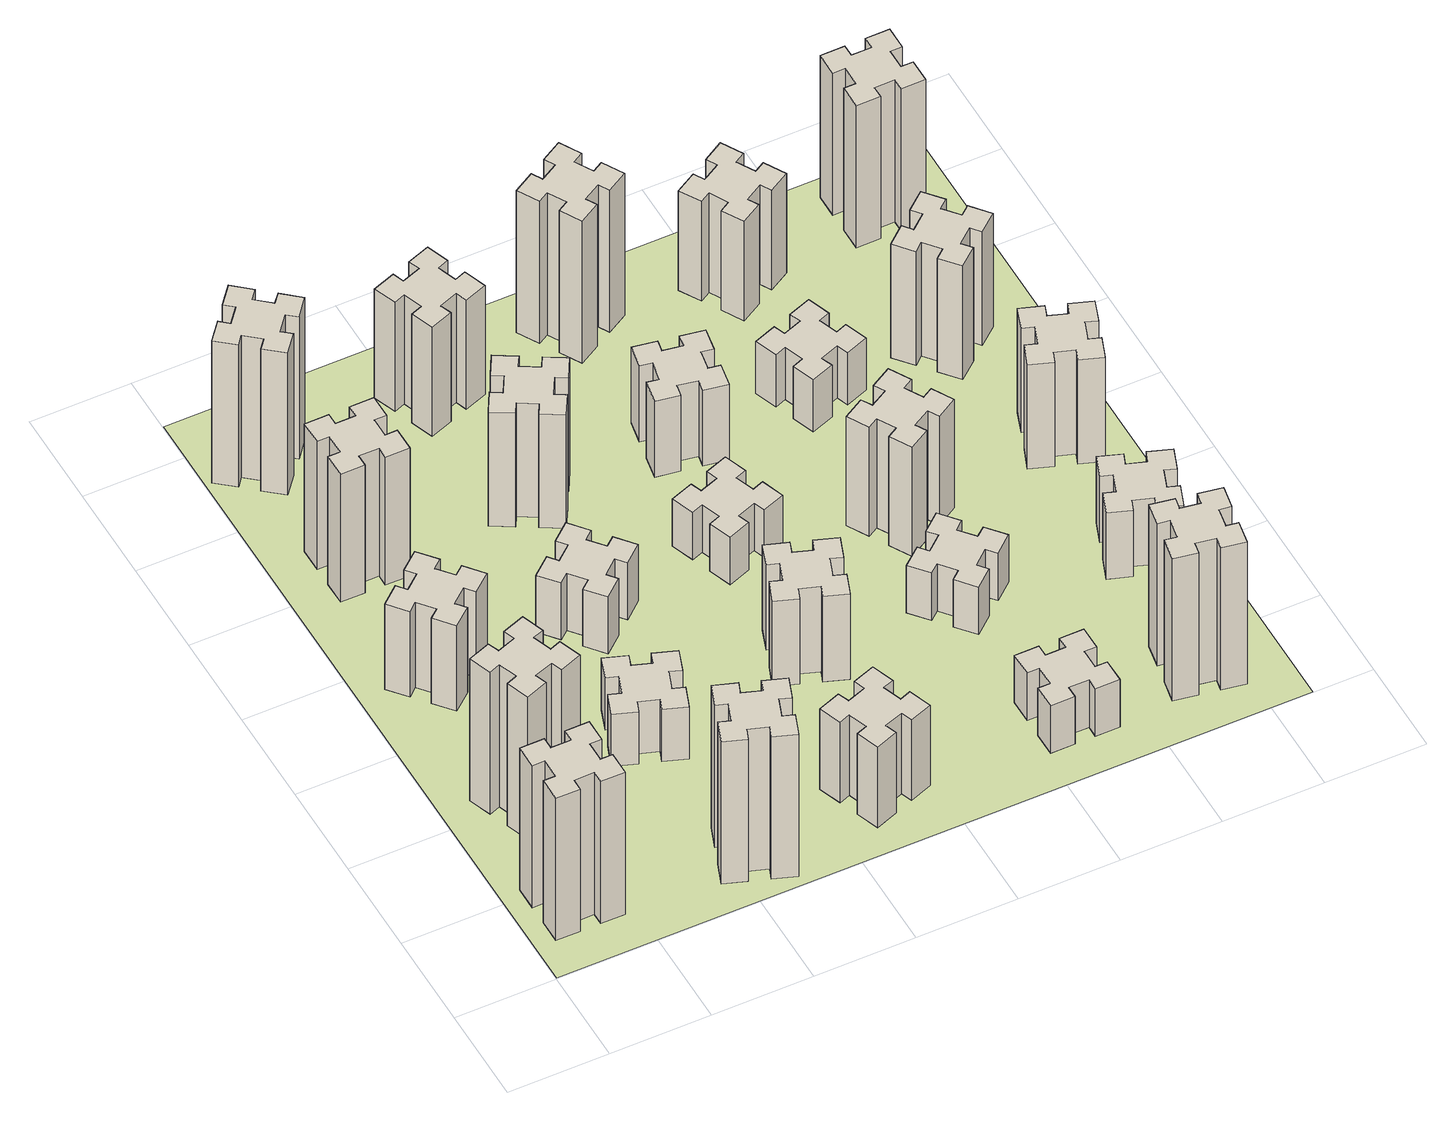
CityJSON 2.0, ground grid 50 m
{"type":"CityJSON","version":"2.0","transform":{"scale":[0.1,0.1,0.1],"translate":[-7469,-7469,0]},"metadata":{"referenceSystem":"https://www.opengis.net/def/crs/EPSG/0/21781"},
"CityObjects":{
"building1":{"type":"Building","attributes":{"class":"1000","function":"1000","usage":"1000","yearOfConstruction":2016,"roofType":"1000","measuredHeight":90,"storeysAboveGround":30,"storeysBelowGround":0},"geometry":[{"type":"Solid","lod":"1","boundaries":[[[[0,1,2,3,4,5,6,7,8,9,10,11,12,13,14,15,16,17,18,19]],[[17,16,20,21]],[[16,15,22,20]],[[15,14,23,22]],[[14,13,24,23]],[[13,12,25,24]],[[12,11,26,25]],[[11,10,27,26]],[[10,9,28,27]],[[9,8,29,28]],[[8,7,30,29]],[[7,6,31,30]],[[6,5,32,31]],[[5,4,33,32]],[[4,3,34,33]],[[3,2,35,34]],[[2,1,36,35]],[[1,0,37,36]],[[0,19,38,37]],[[19,18,39,38]],[[18,17,21,39]],[[24,25,26,27,28,29,30,31,32,33,34,35,36,37,38,39,21,20,22,23]]]]}]},
"building2":{"type":"Building","attributes":{"class":"1000","function":"1000","usage":"1000","yearOfConstruction":2016,"roofType":"1000","measuredHeight":90,"storeysAboveGround":30,"storeysBelowGround":0},"geometry":[{"type":"Solid","lod":"1","boundaries":[[[[40,41,42,43,44,45,46,47,48,49,50,51,52,53,54,55,56,57,58,59]],[[57,56,60,61]],[[56,55,62,60]],[[55,54,63,62]],[[54,53,64,63]],[[53,52,65,64]],[[52,51,66,65]],[[51,50,67,66]],[[50,49,68,67]],[[49,48,69,68]],[[48,47,70,69]],[[47,46,71,70]],[[46,45,72,71]],[[45,44,73,72]],[[44,43,74,73]],[[43,42,75,74]],[[42,41,76,75]],[[41,40,77,76]],[[40,59,78,77]],[[59,58,79,78]],[[58,57,61,79]],[[64,65,66,67,68,69,70,71,72,73,74,75,76,77,78,79,61,60,62,63]]]]}]},
"building3":{"type":"Building","attributes":{"class":"1000","function":"1000","usage":"1000","yearOfConstruction":2016,"roofType":"1000","measuredHeight":54,"storeysAboveGround":30,"storeysBelowGround":0},"geometry":[{"type":"Solid","lod":"1","boundaries":[[[[80,81,82,83,84,85,86,87,88,89,90,91,92,93,94,95,96,97,98,99]],[[97,96,100,101]],[[96,95,102,100]],[[95,94,103,102]],[[94,93,104,103]],[[93,92,105,104]],[[92,91,106,105]],[[91,90,107,106]],[[90,89,108,107]],[[89,88,109,108]],[[88,87,110,109]],[[87,86,111,110]],[[86,85,112,111]],[[85,84,113,112]],[[84,83,114,113]],[[83,82,115,114]],[[82,81,116,115]],[[81,80,117,116]],[[80,99,118,117]],[[99,98,119,118]],[[98,97,101,119]],[[104,105,106,107,108,109,110,111,112,113,114,115,116,117,118,119,101,100,102,103]]]]}]},
"building4":{"type":"Building","attributes":{"class":"1000","function":"1000","usage":"1000","yearOfConstruction":2016,"roofType":"1000","measuredHeight":81,"storeysAboveGround":30,"storeysBelowGround":0},"geometry":[{"type":"Solid","lod":"1","boundaries":[[[[120,121,122,123,124,125,126,127,128,129,130,131,132,133,134,135,136,137,138,139]],[[137,136,140,141]],[[136,135,142,140]],[[135,134,143,142]],[[134,133,144,143]],[[133,132,145,144]],[[132,131,146,145]],[[131,130,147,146]],[[130,129,148,147]],[[129,128,149,148]],[[128,127,150,149]],[[127,126,151,150]],[[126,125,152,151]],[[125,124,153,152]],[[124,123,154,153]],[[123,122,155,154]],[[122,121,156,155]],[[121,120,157,156]],[[120,139,158,157]],[[139,138,159,158]],[[138,137,141,159]],[[144,145,146,147,148,149,150,151,152,153,154,155,156,157,158,159,141,140,142,143]]]]}]},
"building5":{"type":"Building","attributes":{"class":"1000","function":"1000","usage":"1000","yearOfConstruction":2016,"roofType":"1000","measuredHeight":90,"storeysAboveGround":30,"storeysBelowGround":0},"geometry":[{"type":"Solid","lod":"1","boundaries":[[[[160,161,162,163,164,165,166,167,168,169,170,171,172,173,174,175,176,177,178,179]],[[177,176,180,181]],[[176,175,182,180]],[[175,174,183,182]],[[174,173,184,183]],[[173,172,185,184]],[[172,171,186,185]],[[171,170,187,186]],[[170,169,188,187]],[[169,168,189,188]],[[168,167,190,189]],[[167,166,191,190]],[[166,165,192,191]],[[165,164,193,192]],[[164,163,194,193]],[[163,162,195,194]],[[162,161,196,195]],[[161,160,197,196]],[[160,179,198,197]],[[179,178,199,198]],[[178,177,181,199]],[[184,185,186,187,188,189,190,191,192,193,194,195,196,197,198,199,181,180,182,183]]]]}]},
"building6":{"type":"Building","attributes":{"class":"1000","function":"1000","usage":"1000","yearOfConstruction":2016,"roofType":"1000","measuredHeight":90,"storeysAboveGround":30,"storeysBelowGround":0},"geometry":[{"type":"Solid","lod":"1","boundaries":[[[[200,201,202,203,204,205,206,207,208,209,210,211,212,213,214,215,216,217,218,219]],[[217,216,220,221]],[[216,215,222,220]],[[215,214,223,222]],[[214,213,224,223]],[[213,212,225,224]],[[212,211,226,225]],[[211,210,227,226]],[[210,209,228,227]],[[209,208,229,228]],[[208,207,230,229]],[[207,206,231,230]],[[206,205,232,231]],[[205,204,233,232]],[[204,203,234,233]],[[203,202,235,234]],[[202,201,236,235]],[[201,200,237,236]],[[200,219,238,237]],[[219,218,239,238]],[[218,217,221,239]],[[224,225,226,227,228,229,230,231,232,233,234,235,236,237,238,239,221,220,222,223]]]]}]},
"building7":{"type":"Building","attributes":{"class":"1000","function":"1000","usage":"1000","yearOfConstruction":2016,"roofType":"1000","measuredHeight":33,"storeysAboveGround":30,"storeysBelowGround":0},"geometry":[{"type":"Solid","lod":"1","boundaries":[[[[240,241,242,243,244,245,246,247,248,249,250,251,252,253,254,255,256,257,258,259]],[[257,256,260,261]],[[256,255,262,260]],[[255,254,263,262]],[[254,253,264,263]],[[253,252,265,264]],[[252,251,266,265]],[[251,250,267,266]],[[250,249,268,267]],[[249,248,269,268]],[[248,247,270,269]],[[247,246,271,270]],[[246,245,272,271]],[[245,244,273,272]],[[244,243,274,273]],[[243,242,275,274]],[[242,241,276,275]],[[241,240,277,276]],[[240,259,278,277]],[[259,258,279,278]],[[258,257,261,279]],[[264,265,266,267,268,269,270,271,272,273,274,275,276,277,278,279,261,260,262,263]]]]}]},
"building8":{"type":"Building","attributes":{"class":"1000","function":"1000","usage":"1000","yearOfConstruction":2016,"roofType":"1000","measuredHeight":36,"storeysAboveGround":30,"storeysBelowGround":0},"geometry":[{"type":"Solid","lod":"1","boundaries":[[[[280,281,282,283,284,285,286,287,288,289,290,291,292,293,294,295,296,297,298,299]],[[297,296,300,301]],[[296,295,302,300]],[[295,294,303,302]],[[294,293,304,303]],[[293,292,305,304]],[[292,291,306,305]],[[291,290,307,306]],[[290,289,308,307]],[[289,288,309,308]],[[288,287,310,309]],[[287,286,311,310]],[[286,285,312,311]],[[285,284,313,312]],[[284,283,314,313]],[[283,282,315,314]],[[282,281,316,315]],[[281,280,317,316]],[[280,299,318,317]],[[299,298,319,318]],[[298,297,301,319]],[[304,305,306,307,308,309,310,311,312,313,314,315,316,317,318,319,301,300,302,303]]]]}]},
"building9":{"type":"Building","attributes":{"class":"1000","function":"1000","usage":"1000","yearOfConstruction":2016,"roofType":"1000","measuredHeight":51,"storeysAboveGround":30,"storeysBelowGround":0},"geometry":[{"type":"Solid","lod":"1","boundaries":[[[[320,321,322,323,324,325,326,327,328,329,330,331,332,333,334,335,336,337,338,339]],[[337,336,340,341]],[[336,335,342,340]],[[335,334,343,342]],[[334,333,344,343]],[[333,332,345,344]],[[332,331,346,345]],[[331,330,347,346]],[[330,329,348,347]],[[329,328,349,348]],[[328,327,350,349]],[[327,326,351,350]],[[326,325,352,351]],[[325,324,353,352]],[[324,323,354,353]],[[323,322,355,354]],[[322,321,356,355]],[[321,320,357,356]],[[320,339,358,357]],[[339,338,359,358]],[[338,337,341,359]],[[344,345,346,347,348,349,350,351,352,353,354,355,356,357,358,359,341,340,342,343]]]]}]},
"building10":{"type":"Building","attributes":{"class":"1000","function":"1000","usage":"1000","yearOfConstruction":2016,"roofType":"1000","measuredHeight":72,"storeysAboveGround":30,"storeysBelowGround":0},"geometry":[{"type":"Solid","lod":"1","boundaries":[[[[360,361,362,363,364,365,366,367,368,369,370,371,372,373,374,375,376,377,378,379]],[[377,376,380,381]],[[376,375,382,380]],[[375,374,383,382]],[[374,373,384,383]],[[373,372,385,384]],[[372,371,386,385]],[[371,370,387,386]],[[370,369,388,387]],[[369,368,389,388]],[[368,367,390,389]],[[367,366,391,390]],[[366,365,392,391]],[[365,364,393,392]],[[364,363,394,393]],[[363,362,395,394]],[[362,361,396,395]],[[361,360,397,396]],[[360,379,398,397]],[[379,378,399,398]],[[378,377,381,399]],[[384,385,386,387,388,389,390,391,392,393,394,395,396,397,398,399,381,380,382,383]]]]}]},
"building11":{"type":"Building","attributes":{"class":"1000","function":"1000","usage":"1000","yearOfConstruction":2016,"roofType":"1000","measuredHeight":69,"storeysAboveGround":30,"storeysBelowGround":0},"geometry":[{"type":"Solid","lod":"1","boundaries":[[[[400,401,402,403,404,405,406,407,408,409,410,411,412,413,414,415,416,417,418,419]],[[417,416,420,421]],[[416,415,422,420]],[[415,414,423,422]],[[414,413,424,423]],[[413,412,425,424]],[[412,411,426,425]],[[411,410,427,426]],[[410,409,428,427]],[[409,408,429,428]],[[408,407,430,429]],[[407,406,431,430]],[[406,405,432,431]],[[405,404,433,432]],[[404,403,434,433]],[[403,402,435,434]],[[402,401,436,435]],[[401,400,437,436]],[[400,419,438,437]],[[419,418,439,438]],[[418,417,421,439]],[[424,425,426,427,428,429,430,431,432,433,434,435,436,437,438,439,421,420,422,423]]]]}]},
"building12":{"type":"Building","attributes":{"class":"1000","function":"1000","usage":"1000","yearOfConstruction":2016,"roofType":"1000","measuredHeight":54,"storeysAboveGround":30,"storeysBelowGround":0},"geometry":[{"type":"Solid","lod":"1","boundaries":[[[[440,441,442,443,444,445,446,447,448,449,450,451,452,453,454,455,456,457,458,459]],[[457,456,460,461]],[[456,455,462,460]],[[455,454,463,462]],[[454,453,464,463]],[[453,452,465,464]],[[452,451,466,465]],[[451,450,467,466]],[[450,449,468,467]],[[449,448,469,468]],[[448,447,470,469]],[[447,446,471,470]],[[446,445,472,471]],[[445,444,473,472]],[[444,443,474,473]],[[443,442,475,474]],[[442,441,476,475]],[[441,440,477,476]],[[440,459,478,477]],[[459,458,479,478]],[[458,457,461,479]],[[464,465,466,467,468,469,470,471,472,473,474,475,476,477,478,479,461,460,462,463]]]]}]},
"building13":{"type":"Building","attributes":{"class":"1000","function":"1000","usage":"1000","yearOfConstruction":2016,"roofType":"1000","measuredHeight":30,"storeysAboveGround":30,"storeysBelowGround":0},"geometry":[{"type":"Solid","lod":"1","boundaries":[[[[480,481,482,483,484,485,486,487,488,489,490,491,492,493,494,495,496,497,498,499]],[[497,496,500,501]],[[496,495,502,500]],[[495,494,503,502]],[[494,493,504,503]],[[493,492,505,504]],[[492,491,506,505]],[[491,490,507,506]],[[490,489,508,507]],[[489,488,509,508]],[[488,487,510,509]],[[487,486,511,510]],[[486,485,512,511]],[[485,484,513,512]],[[484,483,514,513]],[[483,482,515,514]],[[482,481,516,515]],[[481,480,517,516]],[[480,499,518,517]],[[499,498,519,518]],[[498,497,501,519]],[[504,505,506,507,508,509,510,511,512,513,514,515,516,517,518,519,501,500,502,503]]]]}]},
"building14":{"type":"Building","attributes":{"class":"1000","function":"1000","usage":"1000","yearOfConstruction":2016,"roofType":"1000","measuredHeight":48,"storeysAboveGround":30,"storeysBelowGround":0},"geometry":[{"type":"Solid","lod":"1","boundaries":[[[[520,521,522,523,524,525,526,527,528,529,530,531,532,533,534,535,536,537,538,539]],[[537,536,540,541]],[[536,535,542,540]],[[535,534,543,542]],[[534,533,544,543]],[[533,532,545,544]],[[532,531,546,545]],[[531,530,547,546]],[[530,529,548,547]],[[529,528,549,548]],[[528,527,550,549]],[[527,526,551,550]],[[526,525,552,551]],[[525,524,553,552]],[[524,523,554,553]],[[523,522,555,554]],[[522,521,556,555]],[[521,520,557,556]],[[520,539,558,557]],[[539,538,559,558]],[[538,537,541,559]],[[544,545,546,547,548,549,550,551,552,553,554,555,556,557,558,559,541,540,542,543]]]]}]},
"building15":{"type":"Building","attributes":{"class":"1000","function":"1000","usage":"1000","yearOfConstruction":2016,"roofType":"1000","measuredHeight":30,"storeysAboveGround":30,"storeysBelowGround":0},"geometry":[{"type":"Solid","lod":"1","boundaries":[[[[560,561,562,563,564,565,566,567,568,569,570,571,572,573,574,575,576,577,578,579]],[[577,576,580,581]],[[576,575,582,580]],[[575,574,583,582]],[[574,573,584,583]],[[573,572,585,584]],[[572,571,586,585]],[[571,570,587,586]],[[570,569,588,587]],[[569,568,589,588]],[[568,567,590,589]],[[567,566,591,590]],[[566,565,592,591]],[[565,564,593,592]],[[564,563,594,593]],[[563,562,595,594]],[[562,561,596,595]],[[561,560,597,596]],[[560,579,598,597]],[[579,578,599,598]],[[578,577,581,599]],[[584,585,586,587,588,589,590,591,592,593,594,595,596,597,598,599,581,580,582,583]]]]}]},
"building16":{"type":"Building","attributes":{"class":"1000","function":"1000","usage":"1000","yearOfConstruction":2016,"roofType":"1000","measuredHeight":90,"storeysAboveGround":30,"storeysBelowGround":0},"geometry":[{"type":"Solid","lod":"1","boundaries":[[[[600,601,602,603,604,605,606,607,608,609,610,611,612,613,614,615,616,617,618,619]],[[617,616,620,621]],[[616,615,622,620]],[[615,614,623,622]],[[614,613,624,623]],[[613,612,625,624]],[[612,611,626,625]],[[611,610,627,626]],[[610,609,628,627]],[[609,608,629,628]],[[608,607,630,629]],[[607,606,631,630]],[[606,605,632,631]],[[605,604,633,632]],[[604,603,634,633]],[[603,602,635,634]],[[602,601,636,635]],[[601,600,637,636]],[[600,619,638,637]],[[619,618,639,638]],[[618,617,621,639]],[[624,625,626,627,628,629,630,631,632,633,634,635,636,637,638,639,621,620,622,623]]]]}]},
"building17":{"type":"Building","attributes":{"class":"1000","function":"1000","usage":"1000","yearOfConstruction":2016,"roofType":"1000","measuredHeight":30,"storeysAboveGround":30,"storeysBelowGround":0},"geometry":[{"type":"Solid","lod":"1","boundaries":[[[[640,641,642,643,644,645,646,647,648,649,650,651,652,653,654,655,656,657,658,659]],[[657,656,660,661]],[[656,655,662,660]],[[655,654,663,662]],[[654,653,664,663]],[[653,652,665,664]],[[652,651,666,665]],[[651,650,667,666]],[[650,649,668,667]],[[649,648,669,668]],[[648,647,670,669]],[[647,646,671,670]],[[646,645,672,671]],[[645,644,673,672]],[[644,643,674,673]],[[643,642,675,674]],[[642,641,676,675]],[[641,640,677,676]],[[640,659,678,677]],[[659,658,679,678]],[[658,657,661,679]],[[664,665,666,667,668,669,670,671,672,673,674,675,676,677,678,679,661,660,662,663]]]]}]},
"building18":{"type":"Building","attributes":{"class":"1000","function":"1000","usage":"1000","yearOfConstruction":2016,"roofType":"1000","measuredHeight":69,"storeysAboveGround":30,"storeysBelowGround":0},"geometry":[{"type":"Solid","lod":"1","boundaries":[[[[680,681,682,683,684,685,686,687,688,689,690,691,692,693,694,695,696,697,698,699]],[[697,696,700,701]],[[696,695,702,700]],[[695,694,703,702]],[[694,693,704,703]],[[693,692,705,704]],[[692,691,706,705]],[[691,690,707,706]],[[690,689,708,707]],[[689,688,709,708]],[[688,687,710,709]],[[687,686,711,710]],[[686,685,712,711]],[[685,684,713,712]],[[684,683,714,713]],[[683,682,715,714]],[[682,681,716,715]],[[681,680,717,716]],[[680,699,718,717]],[[699,698,719,718]],[[698,697,701,719]],[[704,705,706,707,708,709,710,711,712,713,714,715,716,717,718,719,701,700,702,703]]]]}]},
"building19":{"type":"Building","attributes":{"class":"1000","function":"1000","usage":"1000","yearOfConstruction":2016,"roofType":"1000","measuredHeight":33,"storeysAboveGround":30,"storeysBelowGround":0},"geometry":[{"type":"Solid","lod":"1","boundaries":[[[[720,721,722,723,724,725,726,727,728,729,730,731,732,733,734,735,736,737,738,739]],[[737,736,740,741]],[[736,735,742,740]],[[735,734,743,742]],[[734,733,744,743]],[[733,732,745,744]],[[732,731,746,745]],[[731,730,747,746]],[[730,729,748,747]],[[729,728,749,748]],[[728,727,750,749]],[[727,726,751,750]],[[726,725,752,751]],[[725,724,753,752]],[[724,723,754,753]],[[723,722,755,754]],[[722,721,756,755]],[[721,720,757,756]],[[720,739,758,757]],[[739,738,759,758]],[[738,737,741,759]],[[744,745,746,747,748,749,750,751,752,753,754,755,756,757,758,759,741,740,742,743]]]]}]},
"building20":{"type":"Building","attributes":{"class":"1000","function":"1000","usage":"1000","yearOfConstruction":2016,"roofType":"1000","measuredHeight":90,"storeysAboveGround":30,"storeysBelowGround":0},"geometry":[{"type":"Solid","lod":"1","boundaries":[[[[760,761,762,763,764,765,766,767,768,769,770,771,772,773,774,775,776,777,778,779]],[[777,776,780,781]],[[776,775,782,780]],[[775,774,783,782]],[[774,773,784,783]],[[773,772,785,784]],[[772,771,786,785]],[[771,770,787,786]],[[770,769,788,787]],[[769,768,789,788]],[[768,767,790,789]],[[767,766,791,790]],[[766,765,792,791]],[[765,764,793,792]],[[764,763,794,793]],[[763,762,795,794]],[[762,761,796,795]],[[761,760,797,796]],[[760,779,798,797]],[[779,778,799,798]],[[778,777,781,799]],[[784,785,786,787,788,789,790,791,792,793,794,795,796,797,798,799,781,780,782,783]]]]}]},
"building21":{"type":"Building","attributes":{"class":"1000","function":"1000","usage":"1000","yearOfConstruction":2016,"roofType":"1000","measuredHeight":63,"storeysAboveGround":30,"storeysBelowGround":0},"geometry":[{"type":"Solid","lod":"1","boundaries":[[[[800,801,802,803,804,805,806,807,808,809,810,811,812,813,814,815,816,817,818,819]],[[817,816,820,821]],[[816,815,822,820]],[[815,814,823,822]],[[814,813,824,823]],[[813,812,825,824]],[[812,811,826,825]],[[811,810,827,826]],[[810,809,828,827]],[[809,808,829,828]],[[808,807,830,829]],[[807,806,831,830]],[[806,805,832,831]],[[805,804,833,832]],[[804,803,834,833]],[[803,802,835,834]],[[802,801,836,835]],[[801,800,837,836]],[[800,819,838,837]],[[819,818,839,838]],[[818,817,821,839]],[[824,825,826,827,828,829,830,831,832,833,834,835,836,837,838,839,821,820,822,823]]]]}]},
"building22":{"type":"Building","attributes":{"class":"1000","function":"1000","usage":"1000","yearOfConstruction":2016,"roofType":"1000","measuredHeight":42,"storeysAboveGround":30,"storeysBelowGround":0},"geometry":[{"type":"Solid","lod":"1","boundaries":[[[[840,841,842,843,844,845,846,847,848,849,850,851,852,853,854,855,856,857,858,859]],[[857,856,860,861]],[[856,855,862,860]],[[855,854,863,862]],[[854,853,864,863]],[[853,852,865,864]],[[852,851,866,865]],[[851,850,867,866]],[[850,849,868,867]],[[849,848,869,868]],[[848,847,870,869]],[[847,846,871,870]],[[846,845,872,871]],[[845,844,873,872]],[[844,843,874,873]],[[843,842,875,874]],[[842,841,876,875]],[[841,840,877,876]],[[840,859,878,877]],[[859,858,879,878]],[[858,857,861,879]],[[864,865,866,867,868,869,870,871,872,873,874,875,876,877,878,879,861,860,862,863]]]]}]},
"building23":{"type":"Building","attributes":{"class":"1000","function":"1000","usage":"1000","yearOfConstruction":2016,"roofType":"1000","measuredHeight":66,"storeysAboveGround":30,"storeysBelowGround":0},"geometry":[{"type":"Solid","lod":"1","boundaries":[[[[880,881,882,883,884,885,886,887,888,889,890,891,892,893,894,895,896,897,898,899]],[[897,896,900,901]],[[896,895,902,900]],[[895,894,903,902]],[[894,893,904,903]],[[893,892,905,904]],[[892,891,906,905]],[[891,890,907,906]],[[890,889,908,907]],[[889,888,909,908]],[[888,887,910,909]],[[887,886,911,910]],[[886,885,912,911]],[[885,884,913,912]],[[884,883,914,913]],[[883,882,915,914]],[[882,881,916,915]],[[881,880,917,916]],[[880,899,918,917]],[[899,898,919,918]],[[898,897,901,919]],[[904,905,906,907,908,909,910,911,912,913,914,915,916,917,918,919,901,900,902,903]]]]}]},
"building24":{"type":"Building","attributes":{"class":"1000","function":"1000","usage":"1000","yearOfConstruction":2016,"roofType":"1000","measuredHeight":72,"storeysAboveGround":30,"storeysBelowGround":0},"geometry":[{"type":"Solid","lod":"1","boundaries":[[[[920,921,922,923,924,925,926,927,928,929,930,931,932,933,934,935,936,937,938,939]],[[937,936,940,941]],[[936,935,942,940]],[[935,934,943,942]],[[934,933,944,943]],[[933,932,945,944]],[[932,931,946,945]],[[931,930,947,946]],[[930,929,948,947]],[[929,928,949,948]],[[928,927,950,949]],[[927,926,951,950]],[[926,925,952,951]],[[925,924,953,952]],[[924,923,954,953]],[[923,922,955,954]],[[922,921,956,955]],[[921,920,957,956]],[[920,939,958,957]],[[939,938,959,958]],[[938,937,941,959]],[[944,945,946,947,948,949,950,951,952,953,954,955,956,957,958,959,941,940,942,943]]]]}]},
"building25":{"type":"Building","attributes":{"class":"1000","function":"1000","usage":"1000","yearOfConstruction":2016,"roofType":"1000","measuredHeight":90,"storeysAboveGround":30,"storeysBelowGround":0},"geometry":[{"type":"Solid","lod":"1","boundaries":[[[[960,961,962,963,964,965,966,967,968,969,970,971,972,973,974,975,976,977,978,979]],[[977,976,980,981]],[[976,975,982,980]],[[975,974,983,982]],[[974,973,984,983]],[[973,972,985,984]],[[972,971,986,985]],[[971,970,987,986]],[[970,969,988,987]],[[969,968,989,988]],[[968,967,990,989]],[[967,966,991,990]],[[966,965,992,991]],[[965,964,993,992]],[[964,963,994,993]],[[963,962,995,994]],[[962,961,996,995]],[[961,960,997,996]],[[960,979,998,997]],[[979,978,999,998]],[[978,977,981,999]],[[984,985,986,987,988,989,990,991,992,993,994,995,996,997,998,999,981,980,982,983]]]]}]},
"landuse1":{"type":"LandUse","attributes":{"name":"plot1","function":"1010"},"geometry":[{"type":"MultiSurface","lod":"1","boundaries":[[[1000,1001,1002,1003]]]}]}
},
"vertices":[
[165,425,0],[165,325,0],[105,325,0],[105,205,0],[225,205,0],[225,265,0],[325,265,0],[325,205,0],[445,205,0],[445,325,0],[385,325,0],[385,425,0],[445,425,0],[445,545,0],[325,545,0],[325,485,0],[225,485,0],[225,545,0],[105,545,0],[105,425,0],[225,485,900],[225,545,900],[325,485,900],[325,545,900],[445,545,900],[445,425,900],[385,425,900],[385,325,900],[445,325,900],[445,205,900],[325,205,900],[325,265,900],[225,265,900],[225,205,900],[105,205,900],[105,325,900],[165,325,900],[165,425,900],[105,425,900],[105,545,900],
[255,1025,0],[289,931,0],[233,910,0],[274,797,0],[387,839,0],[366,895,0],[460,929,0],[480,873,0],[593,914,0],[552,1027,0],[496,1006,0],[462,1100,0],[518,1120,0],[477,1233,0],[364,1192,0],[385,1136,0],[291,1102,0],[270,1158,0],[157,1117,0],[199,1004,0],[291,1102,900],[270,1158,900],[385,1136,900],[364,1192,900],[477,1233,900],[518,1120,900],[462,1100,900],[496,1006,900],[552,1027,900],[593,914,900],[480,873,900],[460,929,900],[366,895,900],[387,839,900],[274,797,900],[233,910,900],[289,931,900],[255,1025,900],[199,1004,900],[157,1117,900],
[492,1888,0],[427,1964,0],[473,2003,0],[396,2095,0],[304,2018,0],[343,1972,0],[266,1907,0],[228,1953,0],[136,1876,0],[213,1784,0],[259,1823,0],[323,1746,0],[277,1708,0],[354,1616,0],[446,1693,0],[408,1739,0],[484,1803,0],[523,1757,0],[615,1834,0],[538,1926,0],[484,1803,540],[523,1757,540],[408,1739,540],[446,1693,540],[354,1616,540],[277,1708,540],[323,1746,540],[259,1823,540],[213,1784,540],[136,1876,540],[228,1953,540],[266,1907,540],[343,1972,540],[304,2018,540],[396,2095,540],[473,2003,540],[427,1964,540],[492,1888,540],[538,1926,540],[615,1834,540],
[485,2545,0],[485,2645,0],[545,2645,0],[545,2765,0],[425,2765,0],[425,2705,0],[325,2705,0],[325,2765,0],[205,2765,0],[205,2645,0],[265,2645,0],[265,2545,0],[205,2545,0],[205,2425,0],[325,2425,0],[325,2485,0],[425,2485,0],[425,2425,0],[545,2425,0],[545,2545,0],[425,2485,810],[425,2425,810],[325,2485,810],[325,2425,810],[205,2425,810],[205,2545,810],[265,2545,810],[265,2645,810],[205,2645,810],[205,2765,810],[325,2765,810],[325,2705,810],[425,2705,810],[425,2765,810],[545,2765,810],[545,2645,810],[485,2645,810],[485,2545,810],[545,2545,810],[545,2425,810],
[1029,360,0],[995,266,0],[939,287,0],[897,174,0],[1010,133,0],[1031,189,0],[1125,155,0],[1104,99,0],[1217,57,0],[1258,170,0],[1202,191,0],[1236,285,0],[1292,264,0],[1333,377,0],[1220,418,0],[1200,362,0],[1106,396,0],[1127,452,0],[1014,493,0],[973,380,0],[1106,396,900],[1127,452,900],[1200,362,900],[1220,418,900],[1333,377,900],[1292,264,900],[1236,285,900],[1202,191,900],[1258,170,900],[1217,57,900],[1104,99,900],[1125,155,900],[1031,189,900],[1010,133,900],[897,174,900],[939,287,900],[995,266,900],[1029,360,900],[973,380,900],[1014,493,900],
[384,3387,0],[308,3452,0],[346,3498,0],[254,3575,0],[177,3483,0],[223,3444,0],[159,3368,0],[113,3406,0],[36,3314,0],[128,3237,0],[166,3283,0],[243,3219,0],[204,3173,0],[296,3096,0],[373,3188,0],[327,3226,0],[392,3303,0],[438,3264,0],[515,3356,0],[423,3433,0],[392,3303,900],[438,3264,900],[327,3226,900],[373,3188,900],[296,3096,900],[204,3173,900],[243,3219,900],[166,3283,900],[128,3237,900],[36,3314,900],[113,3406,900],[159,3368,900],[223,3444,900],[177,3483,900],[254,3575,900],[346,3498,900],[308,3452,900],[384,3387,900],[423,3433,900],[515,3356,900],
[1100,1202,0],[1006,1236,0],[1027,1292,0],[914,1333,0],[873,1220,0],[929,1200,0],[895,1106,0],[839,1127,0],[797,1014,0],[910,973,0],[931,1029,0],[1025,995,0],[1004,939,0],[1117,897,0],[1158,1010,0],[1102,1031,0],[1136,1125,0],[1192,1104,0],[1233,1217,0],[1120,1258,0],[1136,1125,330],[1192,1104,330],[1102,1031,330],[1158,1010,330],[1117,897,330],[1004,939,330],[1025,995,330],[931,1029,330],[910,973,330],[797,1014,330],[839,1127,330],[895,1106,330],[929,1200,330],[873,1220,330],[914,1333,330],[1027,1292,330],[1006,1236,330],[1100,1202,330],[1120,1258,330],[1233,1217,330],
[1083,1972,0],[1006,1907,0],[968,1953,0],[876,1876,0],[953,1784,0],[999,1823,0],[1063,1746,0],[1017,1708,0],[1094,1616,0],[1186,1693,0],[1148,1739,0],[1224,1803,0],[1263,1757,0],[1355,1834,0],[1278,1926,0],[1232,1888,0],[1167,1964,0],[1213,2003,0],[1136,2095,0],[1044,2018,0],[1167,1964,360],[1213,2003,360],[1232,1888,360],[1278,1926,360],[1355,1834,360],[1263,1757,360],[1224,1803,360],[1148,1739,360],[1186,1693,360],[1094,1616,360],[1017,1708,360],[1063,1746,360],[999,1823,360],[953,1784,360],[876,1876,360],[968,1953,360],[1006,1907,360],[1083,1972,360],[1044,2018,360],[1136,2095,360],
[1765,496,0],[1671,462,0],[1650,518,0],[1537,477,0],[1579,364,0],[1635,385,0],[1669,291,0],[1613,270,0],[1654,157,0],[1767,199,0],[1746,255,0],[1840,289,0],[1860,233,0],[1973,274,0],[1932,387,0],[1876,366,0],[1842,460,0],[1898,480,0],[1857,593,0],[1744,552,0],[1842,460,510],[1898,480,510],[1876,366,510],[1932,387,510],[1973,274,510],[1860,233,510],[1840,289,510],[1746,255,510],[1767,199,510],[1654,157,510],[1613,270,510],[1669,291,510],[1635,385,510],[1579,364,510],[1537,477,510],[1650,518,510],[1671,462,510],[1765,496,510],[1744,552,510],[1857,593,510],
[1314,2666,0],[1227,2716,0],[1257,2768,0],[1153,2828,0],[1093,2724,0],[1145,2694,0],[1095,2607,0],[1043,2637,0],[983,2533,0],[1087,2473,0],[1117,2525,0],[1204,2475,0],[1174,2423,0],[1278,2363,0],[1338,2467,0],[1286,2497,0],[1336,2584,0],[1388,2554,0],[1448,2658,0],[1344,2718,0],[1336,2584,720],[1388,2554,720],[1286,2497,720],[1338,2467,720],[1278,2363,720],[1174,2423,720],[1204,2475,720],[1117,2525,720],[1087,2473,720],[983,2533,720],[1043,2637,720],[1095,2607,720],[1145,2694,720],[1093,2724,720],[1153,2828,720],[1257,2768,720],[1227,2716,720],[1314,2666,720],[1344,2718,720],[1448,2658,720],
[1125,3456,0],[1031,3422,0],[1010,3478,0],[897,3437,0],[939,3324,0],[995,3345,0],[1029,3251,0],[973,3230,0],[1014,3117,0],[1127,3159,0],[1106,3215,0],[1200,3249,0],[1220,3193,0],[1333,3234,0],[1292,3347,0],[1236,3326,0],[1202,3420,0],[1258,3440,0],[1217,3553,0],[1104,3512,0],[1202,3420,690],[1258,3440,690],[1236,3326,690],[1292,3347,690],[1333,3234,690],[1220,3193,690],[1200,3249,690],[1106,3215,690],[1127,3159,690],[1014,3117,690],[973,3230,690],[1029,3251,690],[995,3345,690],[939,3324,690],[897,3437,690],[1010,3478,690],[1031,3422,690],[1125,3456,690],[1104,3512,690],[1217,3553,690],
[1769,1300,0],[1735,1206,0],[1679,1227,0],[1637,1114,0],[1750,1073,0],[1771,1129,0],[1865,1095,0],[1844,1039,0],[1957,997,0],[1998,1110,0],[1942,1131,0],[1976,1225,0],[2032,1204,0],[2073,1317,0],[1960,1358,0],[1940,1302,0],[1846,1336,0],[1867,1392,0],[1754,1433,0],[1713,1320,0],[1846,1336,540],[1867,1392,540],[1940,1302,540],[1960,1358,540],[2073,1317,540],[2032,1204,540],[1976,1225,540],[1942,1131,540],[1998,1110,540],[1957,997,540],[1844,1039,540],[1865,1095,540],[1771,1129,540],[1750,1073,540],[1637,1114,540],[1679,1227,540],[1735,1206,540],[1769,1300,540],[1713,1320,540],[1754,1433,540],
[1846,1835,0],[1940,1869,0],[1960,1813,0],[2073,1854,0],[2032,1967,0],[1976,1946,0],[1942,2040,0],[1998,2060,0],[1957,2173,0],[1844,2132,0],[1865,2076,0],[1771,2042,0],[1750,2098,0],[1637,2057,0],[1679,1944,0],[1735,1965,0],[1769,1871,0],[1713,1850,0],[1754,1737,0],[1867,1779,0],[1769,1871,300],[1713,1850,300],[1735,1965,300],[1679,1944,300],[1637,2057,300],[1750,2098,300],[1771,2042,300],[1865,2076,300],[1844,2132,300],[1957,2173,300],[1998,2060,300],[1942,2040,300],[1976,1946,300],[2032,1967,300],[2073,1854,300],[1960,1813,300],[1940,1869,300],[1846,1835,300],[1867,1779,300],[1754,1737,300],
[2024,2695,0],[1925,2712,0],[1936,2771,0],[1817,2792,0],[1797,2674,0],[1856,2664,0],[1838,2565,0],[1779,2576,0],[1758,2457,0],[1877,2437,0],[1887,2496,0],[1985,2478,0],[1975,2419,0],[2093,2398,0],[2114,2517,0],[2055,2527,0],[2072,2625,0],[2131,2615,0],[2152,2733,0],[2034,2754,0],[2072,2625,480],[2131,2615,480],[2055,2527,480],[2114,2517,480],[2093,2398,480],[1975,2419,480],[1985,2478,480],[1887,2496,480],[1877,2437,480],[1758,2457,480],[1779,2576,480],[1838,2565,480],[1856,2664,480],[1797,2674,480],[1817,2792,480],[1936,2771,480],[1925,2712,480],[2024,2695,480],[2034,2754,480],[2152,2733,480],
[2745,485,0],[2645,485,0],[2645,545,0],[2525,545,0],[2525,425,0],[2585,425,0],[2585,325,0],[2525,325,0],[2525,205,0],[2645,205,0],[2645,265,0],[2745,265,0],[2745,205,0],[2865,205,0],[2865,325,0],[2805,325,0],[2805,425,0],[2865,425,0],[2865,545,0],[2745,545,0],[2805,425,300],[2865,425,300],[2805,325,300],[2865,325,300],[2865,205,300],[2745,205,300],[2745,265,300],[2645,265,300],[2645,205,300],[2525,205,300],[2525,325,300],[2585,325,300],[2585,425,300],[2525,425,300],[2525,545,300],[2645,545,300],[2645,485,300],[2745,485,300],[2745,545,300],[2865,545,300],
[1844,3556,0],[1757,3506,0],[1727,3558,0],[1623,3498,0],[1683,3394,0],[1735,3424,0],[1785,3337,0],[1733,3307,0],[1793,3203,0],[1897,3263,0],[1867,3315,0],[1954,3365,0],[1984,3313,0],[2088,3373,0],[2028,3477,0],[1976,3447,0],[1926,3534,0],[1978,3564,0],[1918,3668,0],[1814,3608,0],[1926,3534,900],[1978,3564,900],[1976,3447,900],[2028,3477,900],[2088,3373,900],[1984,3313,900],[1954,3365,900],[1867,3315,900],[1897,3263,900],[1793,3203,900],[1733,3307,900],[1785,3337,900],[1735,3424,900],[1683,3394,900],[1623,3498,900],[1727,3558,900],[1757,3506,900],[1844,3556,900],[1814,3608,900],[1918,3668,900],
[2628,1099,0],[2704,1163,0],[2743,1117,0],[2835,1194,0],[2758,1286,0],[2712,1248,0],[2647,1324,0],[2693,1363,0],[2616,1455,0],[2524,1378,0],[2563,1332,0],[2486,1267,0],[2448,1313,0],[2356,1236,0],[2433,1144,0],[2479,1183,0],[2543,1106,0],[2497,1068,0],[2574,976,0],[2666,1053,0],[2543,1106,300],[2497,1068,300],[2479,1183,300],[2433,1144,300],[2356,1236,300],[2448,1313,300],[2486,1267,300],[2563,1332,300],[2524,1378,300],[2616,1455,300],[2693,1363,300],[2647,1324,300],[2712,1248,300],[2758,1286,300],[2835,1194,300],[2743,1117,300],[2704,1163,300],[2628,1099,300],[2666,1053,300],[2574,976,300],
[2475,1744,0],[2525,1657,0],[2473,1627,0],[2533,1523,0],[2637,1583,0],[2607,1635,0],[2694,1685,0],[2724,1633,0],[2828,1693,0],[2768,1797,0],[2716,1767,0],[2666,1854,0],[2718,1884,0],[2658,1988,0],[2554,1928,0],[2584,1876,0],[2497,1826,0],[2467,1878,0],[2363,1818,0],[2423,1714,0],[2497,1826,690],[2467,1878,690],[2584,1876,690],[2554,1928,690],[2658,1988,690],[2718,1884,690],[2666,1854,690],[2716,1767,690],[2768,1797,690],[2828,1693,690],[2724,1633,690],[2694,1685,690],[2607,1635,690],[2637,1583,690],[2533,1523,690],[2473,1627,690],[2525,1657,690],[2475,1744,690],[2423,1714,690],[2363,1818,690],
[2586,2475,0],[2680,2509,0],[2700,2453,0],[2813,2494,0],[2772,2607,0],[2716,2586,0],[2682,2680,0],[2738,2700,0],[2697,2813,0],[2584,2772,0],[2605,2716,0],[2511,2682,0],[2490,2738,0],[2377,2697,0],[2419,2584,0],[2475,2605,0],[2509,2511,0],[2453,2490,0],[2494,2377,0],[2607,2419,0],[2509,2511,330],[2453,2490,330],[2475,2605,330],[2419,2584,330],[2377,2697,330],[2490,2738,330],[2511,2682,330],[2605,2716,330],[2584,2772,330],[2697,2813,330],[2738,2700,330],[2682,2680,330],[2716,2586,330],[2772,2607,330],[2813,2494,330],[2700,2453,330],[2680,2509,330],[2586,2475,330],[2607,2419,330],[2494,2377,330],
[3404,475,0],[3305,492,0],[3316,551,0],[3197,572,0],[3177,454,0],[3236,444,0],[3218,345,0],[3159,356,0],[3138,237,0],[3257,217,0],[3267,276,0],[3365,258,0],[3355,199,0],[3473,178,0],[3494,297,0],[3435,307,0],[3452,405,0],[3511,395,0],[3532,513,0],[3414,534,0],[3452,405,900],[3511,395,900],[3435,307,900],[3494,297,900],[3473,178,900],[3355,199,900],[3365,258,900],[3267,276,900],[3257,217,900],[3138,237,900],[3159,356,900],[3218,345,900],[3236,444,900],[3177,454,900],[3197,572,900],[3316,551,900],[3305,492,900],[3404,475,900],[3414,534,900],[3532,513,900],
[2716,3347,0],[2666,3434,0],[2718,3464,0],[2658,3568,0],[2554,3508,0],[2584,3456,0],[2497,3406,0],[2467,3458,0],[2363,3398,0],[2423,3294,0],[2475,3324,0],[2525,3237,0],[2473,3207,0],[2533,3103,0],[2637,3163,0],[2607,3215,0],[2694,3265,0],[2724,3213,0],[2828,3273,0],[2768,3377,0],[2694,3265,630],[2724,3213,630],[2607,3215,630],[2637,3163,630],[2533,3103,630],[2473,3207,630],[2525,3237,630],[2475,3324,630],[2423,3294,630],[2363,3398,630],[2467,3458,630],[2497,3406,630],[2584,3456,630],[2554,3508,630],[2658,3568,630],[2718,3464,630],[2666,3434,630],[2716,3347,630],[2768,3377,630],[2828,3273,630],
[3351,1029,0],[3445,995,0],[3424,939,0],[3537,897,0],[3578,1010,0],[3522,1031,0],[3556,1125,0],[3612,1104,0],[3653,1217,0],[3540,1258,0],[3520,1202,0],[3426,1236,0],[3447,1292,0],[3334,1333,0],[3293,1220,0],[3349,1200,0],[3315,1106,0],[3259,1127,0],[3217,1014,0],[3330,973,0],[3315,1106,420],[3259,1127,420],[3349,1200,420],[3293,1220,420],[3334,1333,420],[3447,1292,420],[3426,1236,420],[3520,1202,420],[3540,1258,420],[3653,1217,420],[3612,1104,420],[3556,1125,420],[3522,1031,420],[3578,1010,420],[3537,897,420],[3424,939,420],[3445,995,420],[3351,1029,420],[3330,973,420],[3217,1014,420],
[3520,1942,0],[3426,1976,0],[3447,2032,0],[3334,2073,0],[3293,1960,0],[3349,1940,0],[3315,1846,0],[3259,1867,0],[3217,1754,0],[3330,1713,0],[3351,1769,0],[3445,1735,0],[3424,1679,0],[3537,1637,0],[3578,1750,0],[3522,1771,0],[3556,1865,0],[3612,1844,0],[3653,1957,0],[3540,1998,0],[3556,1865,660],[3612,1844,660],[3522,1771,660],[3578,1750,660],[3537,1637,660],[3424,1679,660],[3445,1735,660],[3351,1769,660],[3330,1713,660],[3217,1754,660],[3259,1867,660],[3315,1846,660],[3349,1940,660],[3293,1960,660],[3334,2073,660],[3447,2032,660],[3426,1976,660],[3520,1942,660],[3540,1998,660],[3653,1957,660],
[3119,2563,0],[3183,2486,0],[3137,2448,0],[3214,2356,0],[3306,2433,0],[3268,2479,0],[3344,2543,0],[3383,2497,0],[3475,2574,0],[3398,2666,0],[3352,2628,0],[3287,2704,0],[3333,2743,0],[3256,2835,0],[3164,2758,0],[3203,2712,0],[3126,2647,0],[3088,2693,0],[2996,2616,0],[3073,2524,0],[3126,2647,720],[3088,2693,720],[3203,2712,720],[3164,2758,720],[3256,2835,720],[3333,2743,720],[3287,2704,720],[3352,2628,720],[3398,2666,720],[3475,2574,720],[3383,2497,720],[3344,2543,720],[3268,2479,720],[3306,2433,720],[3214,2356,720],[3137,2448,720],[3183,2486,720],[3119,2563,720],[3073,2524,720],[2996,2616,720],
[3285,3325,0],[3385,3325,0],[3385,3265,0],[3505,3265,0],[3505,3385,0],[3445,3385,0],[3445,3485,0],[3505,3485,0],[3505,3605,0],[3385,3605,0],[3385,3545,0],[3285,3545,0],[3285,3605,0],[3165,3605,0],[3165,3485,0],[3225,3485,0],[3225,3385,0],[3165,3385,0],[3165,3265,0],[3285,3265,0],[3225,3385,900],[3165,3385,900],[3225,3485,900],[3165,3485,900],[3165,3605,900],[3285,3605,900],[3285,3545,900],[3385,3545,900],[3385,3605,900],[3505,3605,900],[3505,3485,900],[3445,3485,900],[3445,3385,900],[3505,3385,900],[3505,3265,900],[3385,3265,900],[3385,3325,900],[3285,3325,900],[3285,3265,900],[3165,3265,900],
[5,3705,0],[3705,3705,0],[3705,5,0],[5,5,0]
]}
